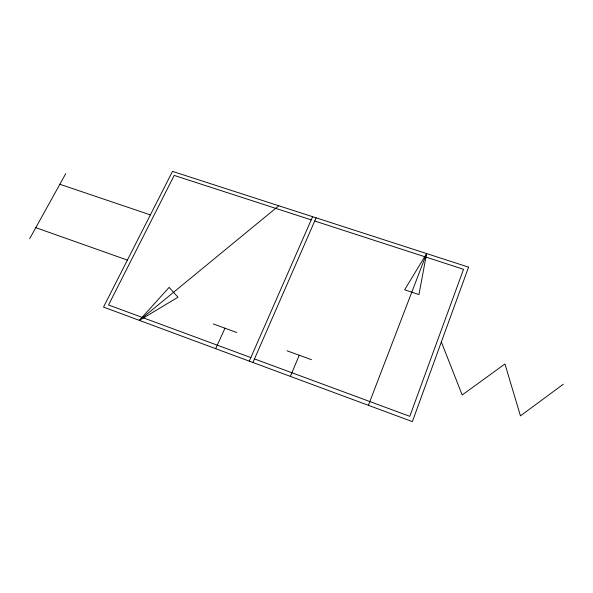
<?xml version="1.0" encoding="UTF-8"?>
<svg xmlns="http://www.w3.org/2000/svg" width="593" height="593" viewBox="0 0 593 593"><rect width="100%" height="100%" fill="white"/><g stroke="black" fill="none" stroke-linecap="round" stroke-linejoin="round"><path stroke-width="0.89" d="M426.597 253.567L418.954 294.573L404.656 289.777L426.597 253.567L368.394 405.315M290.377 376.385L299.243 355.237M252.922 362.493L316.106 217.831M249.282 361.144L312.615 216.697M215.674 348.684L224.977 328.211M29.65 238.764L65.734 173.667M139.37 320.383L169.124 287.383L177.996 297.234L139.37 320.383L278.799 205.764M563.35 384.197L520.446 415.863L504.947 363.976L462.192 394.975L441.348 341.961M311.221 219.877L174.194 175.417L108.549 304.972L250.846 357.572M314.713 221.011L463.533 269.296L409.785 416.323L254.486 358.913M59.863 184.267L150.37 214.896M35.81 227.66L127.399 260.097M213.295 323.956L236.74 332.488M287.056 350.804L311.518 359.706M468.566 267.139L412.365 421.623L103.508 307.085L172.489 171.377L468.566 267.139"/></g></svg>
